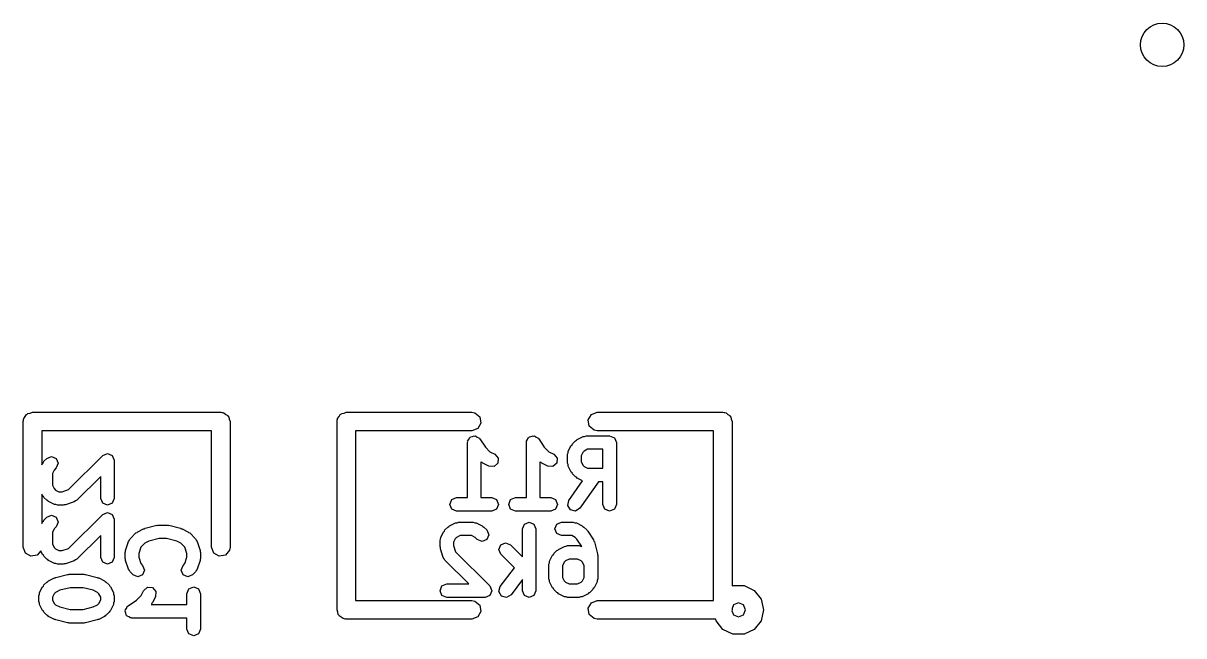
# Model space of a CAD drawing. Extents: x 0.14 to 1.87, y 0.07 to 1.08.
# Drawn here: x 1.437 to 1.8069, y 0.8118 to 1.0069 of the extents above; entities that cross this region are included whole.
import ezdxf

# ---------------------------------------------------------------- set-up
doc = ezdxf.new("R2010")
doc.units = 0
doc.header["$MEASUREMENT"] = 0
doc.layers.add('BLACK', color=7, linetype='CONTINUOUS')

msp = doc.modelspace()

# ---------------------------------------------------------------- linework, layer by layer
at = {"layer": 'BLACK', "linetype": 'CONTINUOUS'}
for p, q in [((1.43705, 0.88), (1.43711, 0.88038)), ((1.43709, 0.88051), (1.43716, 0.88063)), ((1.43711, 0.88038), (1.43709, 0.88051)), ((1.43716, 0.88063), (1.43723, 0.88101)), ((1.43723, 0.88101), (1.43772, 0.8816)), ((1.43772, 0.8816), (1.4381, 0.88226)), ((1.4381, 0.88226), (1.43835, 0.88235)), ((1.43835, 0.88235), (1.43852, 0.88256)), ((1.43852, 0.88256), (1.43928, 0.88269)), ((1.43928, 0.88269), (1.44, 0.88295)), ((1.44, 0.88295), (1.5, 0.88295)), ((1.5, 0.88295), (1.50038, 0.88289)), ((1.50038, 0.88289), (1.50051, 0.88291)), ((1.50051, 0.88291), (1.50063, 0.88284)), ((1.50063, 0.88284), (1.50101, 0.88277)), ((1.50101, 0.88277), (1.5016, 0.88228)), ((1.5016, 0.88228), (1.50226, 0.8819)), ((1.50226, 0.8819), (1.50235, 0.88165)), ((1.50235, 0.88165), (1.50256, 0.88148)), ((1.50256, 0.88148), (1.50269, 0.88072)), ((1.50269, 0.88072), (1.50295, 0.88)), ((1.53705, 0.88), (1.53711, 0.88038)), ((1.53709, 0.88051), (1.53716, 0.88063)), ((1.53711, 0.88038), (1.53709, 0.88051)), ((1.53716, 0.88063), (1.53723, 0.88101)), ((1.53723, 0.88101), (1.53772, 0.8816)), ((1.53772, 0.8816), (1.5381, 0.88226)), ((1.5381, 0.88226), (1.53835, 0.88235)), ((1.53835, 0.88235), (1.53852, 0.88256)), ((1.53852, 0.88256), (1.53928, 0.88269)), ((1.53928, 0.88269), (1.54, 0.88295)), ((1.54, 0.88295), (1.58, 0.88295)), ((1.58, 0.88295), (1.58101, 0.88277)), ((1.58101, 0.88277), (1.58256, 0.88148)), ((1.58256, 0.88148), (1.58291, 0.87949)), ((1.61709, 0.88051), (1.6181, 0.88226)), ((1.61744, 0.87852), (1.61709, 0.88051)), ((1.6181, 0.88226), (1.62, 0.88295)), ((1.62, 0.88295), (1.66, 0.88295)), ((1.66, 0.88295), (1.66038, 0.88289)), ((1.66038, 0.88289), (1.66051, 0.88291)), ((1.66051, 0.88291), (1.66063, 0.88284)), ((1.66063, 0.88284), (1.66101, 0.88277)), ((1.66101, 0.88277), (1.6616, 0.88228)), ((1.6616, 0.88228), (1.66226, 0.8819)), ((1.66226, 0.8819), (1.66235, 0.88165)), ((1.66235, 0.88165), (1.66256, 0.88148)), ((1.66256, 0.88148), (1.66269, 0.88072)), ((1.66269, 0.88072), (1.66295, 0.88)), ((1.43705, 0.84), (1.43705, 0.88)), ((1.49705, 0.87705), (1.44295, 0.87705)), ((1.44295, 0.87705), (1.44295, 0.86626)), ((1.49705, 0.84), (1.49705, 0.87705)), ((1.50295, 0.88), (1.50295, 0.84)), ((1.53705, 0.82), (1.53705, 0.88)), ((1.58, 0.87705), (1.54295, 0.87705)), ((1.54295, 0.87705), (1.54295, 0.82295)), ((1.5819, 0.87774), (1.58, 0.87705)), ((1.58291, 0.87949), (1.5819, 0.87774)), ((1.61899, 0.87723), (1.61744, 0.87852)), ((1.62, 0.87705), (1.61899, 0.87723)), ((1.65705, 0.87705), (1.62, 0.87705)), ((1.65705, 0.82295), (1.65705, 0.87705)), ((1.66295, 0.88), (1.66295, 0.82762)), ((1.57862, 0.87331), (1.5787, 0.87351)), ((1.57862, 0.85576), (1.57862, 0.87331)), ((1.57866, 0.87373), (1.57901, 0.87425)), ((1.5787, 0.87351), (1.57866, 0.87373)), ((1.57901, 0.87425), (1.57925, 0.87483)), ((1.57925, 0.87483), (1.57945, 0.87491)), ((1.57945, 0.87491), (1.57958, 0.8751)), ((1.57958, 0.8751), (1.58019, 0.87522)), ((1.58019, 0.87522), (1.58077, 0.87546)), ((1.58077, 0.87546), (1.58097, 0.87538)), ((1.58097, 0.87538), (1.58119, 0.87542)), ((1.58119, 0.87542), (1.58171, 0.87507)), ((1.58171, 0.87507), (1.58229, 0.87483)), ((1.58229, 0.87483), (1.58237, 0.87463)), ((1.58237, 0.87463), (1.58256, 0.8745)), ((1.58256, 0.8745), (1.58432, 0.87187)), ((1.59738, 0.87331), (1.59747, 0.87351)), ((1.59738, 0.85576), (1.59738, 0.87331)), ((1.59742, 0.87373), (1.59777, 0.87425)), ((1.59747, 0.87351), (1.59742, 0.87373)), ((1.59777, 0.87425), (1.59801, 0.87483)), ((1.59801, 0.87483), (1.59822, 0.87491)), ((1.59822, 0.87491), (1.59834, 0.8751)), ((1.59834, 0.8751), (1.59895, 0.87522)), ((1.59895, 0.87522), (1.59953, 0.87546)), ((1.59953, 0.87546), (1.59974, 0.87538)), ((1.59974, 0.87538), (1.59995, 0.87542)), ((1.59995, 0.87542), (1.60047, 0.87507)), ((1.60047, 0.87507), (1.60105, 0.87483)), ((1.60105, 0.87483), (1.60114, 0.87463)), ((1.60114, 0.87463), (1.60132, 0.8745)), ((1.60132, 0.8745), (1.60308, 0.87187)), ((1.61195, 0.87263), (1.61208, 0.87295)), ((1.61208, 0.87295), (1.61302, 0.87389)), ((1.61302, 0.87389), (1.61335, 0.87403)), ((1.61335, 0.87403), (1.61358, 0.87429)), ((1.61358, 0.87429), (1.61546, 0.87523)), ((1.61546, 0.87523), (1.61595, 0.87527)), ((1.61595, 0.87527), (1.61642, 0.87546)), ((1.61642, 0.87546), (1.62392, 0.87546)), ((1.62392, 0.87546), (1.62544, 0.87483)), ((1.62544, 0.87483), (1.62607, 0.87331)), ((1.62607, 0.87331), (1.62607, 0.85361)), ((1.45147, 0.85831), (1.46237, 0.8692)), ((1.46237, 0.8692), (1.46389, 0.86983)), ((1.46389, 0.86983), (1.46541, 0.8692)), ((1.46541, 0.8692), (1.46604, 0.86768)), ((1.58432, 0.87187), (1.58579, 0.87039)), ((1.58579, 0.87039), (1.58736, 0.8696)), ((1.58736, 0.8696), (1.58844, 0.86836)), ((1.60308, 0.87187), (1.60456, 0.87039)), ((1.60456, 0.87039), (1.60612, 0.8696)), ((1.60612, 0.8696), (1.6072, 0.86836)), ((1.61051, 0.86956), (1.61071, 0.87002)), ((1.61051, 0.86674), (1.61051, 0.86956)), ((1.61071, 0.87002), (1.61074, 0.87052)), ((1.61074, 0.87052), (1.61168, 0.8724)), ((1.61168, 0.8724), (1.61195, 0.87263)), ((1.61537, 0.87016), (1.61481, 0.86905)), ((1.61581, 0.8706), (1.61537, 0.87016)), ((1.61692, 0.87116), (1.61581, 0.8706)), ((1.62177, 0.87116), (1.61692, 0.87116)), ((1.62177, 0.86514), (1.62177, 0.87116)), ((1.44295, 0.86626), (1.44321, 0.86677)), ((1.44321, 0.86677), (1.44347, 0.867)), ((1.44347, 0.867), (1.44361, 0.86733)), ((1.44361, 0.86733), (1.44455, 0.86827)), ((1.44455, 0.86827), (1.44607, 0.8689)), ((1.44607, 0.8689), (1.44759, 0.86827)), ((1.44759, 0.86827), (1.44822, 0.86675)), ((1.44822, 0.86675), (1.44759, 0.86522)), ((1.46604, 0.86768), (1.46604, 0.85549)), ((1.583, 0.8671), (1.58292, 0.86718)), ((1.58292, 0.86718), (1.58292, 0.85576)), ((1.58333, 0.86696), (1.583, 0.8671)), ((1.58356, 0.8667), (1.58333, 0.86696)), ((1.58544, 0.86576), (1.58356, 0.8667)), ((1.58708, 0.86564), (1.58544, 0.86576)), ((1.58832, 0.86672), (1.58708, 0.86564)), ((1.58844, 0.86836), (1.58832, 0.86672)), ((1.60176, 0.8671), (1.60168, 0.86718)), ((1.60168, 0.86718), (1.60168, 0.85576)), ((1.60209, 0.86696), (1.60176, 0.8671)), ((1.60232, 0.8667), (1.60209, 0.86696)), ((1.6042, 0.86576), (1.60232, 0.8667)), ((1.60584, 0.86564), (1.6042, 0.86576)), ((1.60708, 0.86672), (1.60584, 0.86564)), ((1.6072, 0.86836), (1.60708, 0.86672)), ((1.61071, 0.86628), (1.61051, 0.86674)), ((1.61074, 0.86578), (1.61071, 0.86628)), ((1.61168, 0.86391), (1.61074, 0.86578)), ((1.61481, 0.86905), (1.61481, 0.86725)), ((1.61481, 0.86725), (1.61537, 0.86614)), ((1.61537, 0.86614), (1.61581, 0.8657)), ((1.61581, 0.8657), (1.61692, 0.86514)), ((1.4469, 0.86453), (1.44634, 0.86342)), ((1.44634, 0.86342), (1.44634, 0.85975)), ((1.44759, 0.86522), (1.4469, 0.86453)), ((1.46174, 0.86249), (1.45415, 0.85491)), ((1.46174, 0.85549), (1.46174, 0.86249)), ((1.61195, 0.86367), (1.61168, 0.86391)), ((1.61208, 0.86335), (1.61195, 0.86367)), ((1.61302, 0.86241), (1.61208, 0.86335)), ((1.61335, 0.86227), (1.61302, 0.86241)), ((1.61358, 0.86201), (1.61335, 0.86227)), ((1.61531, 0.86114), (1.61358, 0.86201)), ((1.61692, 0.86514), (1.62177, 0.86514)), ((1.44634, 0.85975), (1.4469, 0.85864)), ((1.4469, 0.85864), (1.44734, 0.85819)), ((1.44734, 0.85819), (1.44845, 0.85764)), ((1.44947, 0.85764), (1.45147, 0.85831)), ((1.6109, 0.85484), (1.61531, 0.86114)), ((1.62035, 0.86084), (1.61443, 0.85238)), ((1.62177, 0.86084), (1.62035, 0.86084)), ((1.62177, 0.85361), (1.62177, 0.86084)), ((1.44321, 0.8564), (1.44295, 0.85691)), ((1.44295, 0.85691), (1.44295, 0.8475)), ((1.44347, 0.85617), (1.44321, 0.8564)), ((1.44361, 0.85584), (1.44347, 0.85617)), ((1.44455, 0.85491), (1.44361, 0.85584)), ((1.44487, 0.85477), (1.44455, 0.85491)), ((1.4451, 0.8545), (1.44487, 0.85477)), ((1.44698, 0.85357), (1.4451, 0.8545)), ((1.44845, 0.85764), (1.44947, 0.85764)), ((1.45331, 0.85439), (1.4505, 0.85345)), ((1.45369, 0.85471), (1.45331, 0.85439)), ((1.45415, 0.85491), (1.45369, 0.85471)), ((1.46237, 0.85397), (1.46174, 0.85549)), ((1.46604, 0.85549), (1.46541, 0.85397)), ((1.57299, 0.85361), (1.57362, 0.85513)), ((1.57362, 0.85513), (1.57514, 0.85576)), ((1.57514, 0.85576), (1.57862, 0.85576)), ((1.58292, 0.85576), (1.5864, 0.85576)), ((1.5864, 0.85576), (1.58792, 0.85513)), ((1.58792, 0.85513), (1.58855, 0.85361)), ((1.59175, 0.85361), (1.59238, 0.85513)), ((1.59238, 0.85513), (1.5939, 0.85576)), ((1.5939, 0.85576), (1.59738, 0.85576)), ((1.60168, 0.85576), (1.60516, 0.85576)), ((1.60516, 0.85576), (1.60668, 0.85513)), ((1.60668, 0.85513), (1.60731, 0.85361)), ((1.61055, 0.85324), (1.6109, 0.85484)), ((1.44748, 0.85353), (1.44698, 0.85357)), ((1.44794, 0.85334), (1.44748, 0.85353)), ((1.44982, 0.85334), (1.44794, 0.85334)), ((1.45015, 0.85347), (1.44982, 0.85334)), ((1.4505, 0.85345), (1.45015, 0.85347)), ((1.46389, 0.85334), (1.46237, 0.85397)), ((1.46237, 0.85044), (1.46389, 0.85107)), ((1.46541, 0.85397), (1.46389, 0.85334)), ((1.46389, 0.85107), (1.46541, 0.85044)), ((1.57362, 0.85209), (1.57299, 0.85361)), ((1.57514, 0.85146), (1.57362, 0.85209)), ((1.58077, 0.85146), (1.57514, 0.85146)), ((1.5864, 0.85146), (1.58077, 0.85146)), ((1.58792, 0.85209), (1.5864, 0.85146)), ((1.58855, 0.85361), (1.58792, 0.85209)), ((1.59238, 0.85209), (1.59175, 0.85361)), ((1.5939, 0.85146), (1.59238, 0.85209)), ((1.59953, 0.85146), (1.5939, 0.85146)), ((1.60516, 0.85146), (1.59953, 0.85146)), ((1.60668, 0.85209), (1.60516, 0.85146)), ((1.60731, 0.85361), (1.60668, 0.85209)), ((1.61143, 0.85185), (1.61055, 0.85324)), ((1.61304, 0.85149), (1.61143, 0.85185)), ((1.61443, 0.85238), (1.61304, 0.85149)), ((1.6224, 0.85209), (1.62177, 0.85361)), ((1.62392, 0.85146), (1.6224, 0.85209)), ((1.62544, 0.85209), (1.62392, 0.85146)), ((1.62607, 0.85361), (1.62544, 0.85209)), ((1.44295, 0.8475), (1.44321, 0.84801)), ((1.44321, 0.84801), (1.44347, 0.84824)), ((1.44347, 0.84824), (1.44361, 0.84857)), ((1.44361, 0.84857), (1.44455, 0.8495)), ((1.44455, 0.8495), (1.44607, 0.85013)), ((1.44607, 0.85013), (1.44759, 0.8495)), ((1.44759, 0.8495), (1.44822, 0.84798)), ((1.44822, 0.84798), (1.44759, 0.84646)), ((1.45147, 0.83954), (1.46237, 0.85044)), ((1.46541, 0.85044), (1.46604, 0.84892)), ((1.46604, 0.84892), (1.46604, 0.83673)), ((1.47586, 0.84601), (1.47961, 0.84695)), ((1.47961, 0.84695), (1.47988, 0.84691)), ((1.47988, 0.84691), (1.48013, 0.84701)), ((1.48013, 0.84701), (1.48295, 0.84701)), ((1.48295, 0.84701), (1.4832, 0.84691)), ((1.4832, 0.84691), (1.48347, 0.84695)), ((1.48347, 0.84695), (1.48722, 0.84601)), ((1.57293, 0.84679), (1.57481, 0.84773)), ((1.57481, 0.84773), (1.57531, 0.84777)), ((1.57531, 0.84777), (1.57577, 0.84796)), ((1.57577, 0.84796), (1.58046, 0.84796)), ((1.58046, 0.84796), (1.58092, 0.84777)), ((1.58092, 0.84777), (1.58142, 0.84773)), ((1.58142, 0.84773), (1.5833, 0.84679)), ((1.59613, 0.84581), (1.59676, 0.84733)), ((1.59676, 0.84733), (1.59828, 0.84796)), ((1.59828, 0.84796), (1.5998, 0.84733)), ((1.5998, 0.84733), (1.60043, 0.84581)), ((1.60645, 0.84581), (1.60708, 0.84733)), ((1.60708, 0.84733), (1.6086, 0.84796)), ((1.6086, 0.84796), (1.61235, 0.84796)), ((1.61235, 0.84796), (1.61282, 0.84777)), ((1.61282, 0.84777), (1.61332, 0.84773)), ((1.61332, 0.84773), (1.61519, 0.84679)), ((1.4469, 0.84577), (1.44634, 0.84466)), ((1.44634, 0.84466), (1.44634, 0.84099)), ((1.44759, 0.84646), (1.4469, 0.84577)), ((1.46174, 0.84373), (1.45415, 0.83614)), ((1.46174, 0.83673), (1.46174, 0.84373)), ((1.47111, 0.84263), (1.47298, 0.8445)), ((1.47298, 0.8445), (1.47331, 0.84464)), ((1.47331, 0.84464), (1.47354, 0.84491)), ((1.47354, 0.84491), (1.47542, 0.84584)), ((1.47542, 0.84584), (1.47566, 0.84586)), ((1.47566, 0.84586), (1.47586, 0.84601)), ((1.48722, 0.84601), (1.48742, 0.84586)), ((1.48742, 0.84586), (1.48766, 0.84584)), ((1.48766, 0.84584), (1.48954, 0.84491)), ((1.48954, 0.84491), (1.48977, 0.84464)), ((1.48977, 0.84464), (1.4901, 0.8445)), ((1.4901, 0.8445), (1.49197, 0.84263)), ((1.57009, 0.84302), (1.57103, 0.8449)), ((1.57103, 0.8449), (1.5713, 0.84513)), ((1.5713, 0.84513), (1.57143, 0.84545)), ((1.57143, 0.84545), (1.57237, 0.84639)), ((1.57237, 0.84639), (1.5727, 0.84653)), ((1.5727, 0.84653), (1.57293, 0.84679)), ((1.57628, 0.84366), (1.57517, 0.8431)), ((1.57995, 0.84366), (1.57628, 0.84366)), ((1.58106, 0.8431), (1.57995, 0.84366)), ((1.5833, 0.84679), (1.58353, 0.84653)), ((1.58353, 0.84653), (1.58386, 0.84639)), ((1.58386, 0.84639), (1.58479, 0.84545)), ((1.58479, 0.84545), (1.58542, 0.84393)), ((1.58542, 0.84393), (1.58479, 0.84241)), ((1.59613, 0.83693), (1.59613, 0.84581)), ((1.60043, 0.84581), (1.60043, 0.82611)), ((1.60708, 0.84429), (1.60645, 0.84581)), ((1.6086, 0.84366), (1.60708, 0.84429)), ((1.61185, 0.84366), (1.6086, 0.84366)), ((1.61296, 0.8431), (1.61185, 0.84366)), ((1.61519, 0.84679), (1.61542, 0.84653)), ((1.61542, 0.84653), (1.61575, 0.84639)), ((1.61575, 0.84639), (1.61669, 0.84545)), ((1.61669, 0.84545), (1.61677, 0.84525)), ((1.61677, 0.84525), (1.61696, 0.84513)), ((1.61696, 0.84513), (1.61883, 0.84231)), ((1.43774, 0.8381), (1.43705, 0.84)), ((1.44634, 0.84099), (1.4469, 0.83988)), ((1.4469, 0.83988), (1.44734, 0.83943)), ((1.44947, 0.83888), (1.45147, 0.83954)), ((1.46965, 0.83897), (1.47059, 0.84179)), ((1.47059, 0.84179), (1.47092, 0.84217)), ((1.47092, 0.84217), (1.47111, 0.84263)), ((1.47451, 0.83995), (1.47384, 0.83794)), ((1.47578, 0.84122), (1.47451, 0.83995)), ((1.47713, 0.84189), (1.47578, 0.84122)), ((1.4804, 0.84271), (1.47713, 0.84189)), ((1.48268, 0.84271), (1.4804, 0.84271)), ((1.48595, 0.84189), (1.48268, 0.84271)), ((1.4873, 0.84122), (1.48595, 0.84189)), ((1.48857, 0.83995), (1.4873, 0.84122)), ((1.48924, 0.83794), (1.48857, 0.83995)), ((1.49197, 0.84263), (1.49216, 0.84217)), ((1.49216, 0.84217), (1.49249, 0.84179)), ((1.49249, 0.84179), (1.49343, 0.83897)), ((1.49774, 0.8381), (1.49705, 0.84)), ((1.50295, 0.84), (1.50277, 0.83899)), ((1.56987, 0.84206), (1.57006, 0.84252)), ((1.56987, 0.84018), (1.56987, 0.84206)), ((1.57, 0.83985), (1.56987, 0.84018)), ((1.56998, 0.8395), (1.57, 0.83985)), ((1.57006, 0.84252), (1.57009, 0.84302)), ((1.57472, 0.84266), (1.57417, 0.84155)), ((1.57417, 0.84155), (1.57417, 0.84053)), ((1.57417, 0.84053), (1.57483, 0.83853)), ((1.57517, 0.8431), (1.57472, 0.84266)), ((1.58175, 0.84241), (1.58106, 0.8431)), ((1.58327, 0.84178), (1.58175, 0.84241)), ((1.58479, 0.84241), (1.58327, 0.84178)), ((1.58863, 0.83924), (1.58926, 0.84076)), ((1.58926, 0.84076), (1.59078, 0.84139)), ((1.59078, 0.84139), (1.5923, 0.84076)), ((1.5923, 0.84076), (1.59613, 0.83693)), ((1.60764, 0.83929), (1.60952, 0.84023)), ((1.60952, 0.84023), (1.61002, 0.84026)), ((1.61002, 0.84026), (1.61048, 0.84046)), ((1.61048, 0.84046), (1.61423, 0.84046)), ((1.6135, 0.84256), (1.61296, 0.8431)), ((1.61505, 0.84024), (1.6135, 0.84256)), ((1.61423, 0.84046), (1.61469, 0.84026)), ((1.61469, 0.84026), (1.61505, 0.84024)), ((1.61883, 0.84231), (1.61891, 0.84194)), ((1.61891, 0.84194), (1.61913, 0.84164)), ((1.61913, 0.84164), (1.62007, 0.83789)), ((1.43949, 0.83709), (1.43774, 0.8381)), ((1.44148, 0.83744), (1.43949, 0.83709)), ((1.44262, 0.83881), (1.44148, 0.83744)), ((1.44321, 0.83764), (1.44262, 0.83881)), ((1.44347, 0.83741), (1.44321, 0.83764)), ((1.44361, 0.83708), (1.44347, 0.83741)), ((1.44455, 0.83614), (1.44361, 0.83708)), ((1.44487, 0.83601), (1.44455, 0.83614)), ((1.4451, 0.83574), (1.44487, 0.83601)), ((1.44734, 0.83943), (1.44845, 0.83888)), ((1.44845, 0.83888), (1.44947, 0.83888)), ((1.45369, 0.83595), (1.45331, 0.83562)), ((1.45415, 0.83614), (1.45369, 0.83595)), ((1.46237, 0.83521), (1.46174, 0.83673)), ((1.46604, 0.83673), (1.46541, 0.83521)), ((1.46954, 0.83829), (1.46968, 0.83862)), ((1.46954, 0.83642), (1.46954, 0.83829)), ((1.46968, 0.83609), (1.46954, 0.83642)), ((1.46968, 0.83862), (1.46965, 0.83897)), ((1.46965, 0.83574), (1.46968, 0.83609)), ((1.47384, 0.83794), (1.47384, 0.83677)), ((1.47384, 0.83677), (1.47451, 0.83476)), ((1.48857, 0.83476), (1.48924, 0.83677)), ((1.48924, 0.83677), (1.48924, 0.83794)), ((1.49343, 0.83897), (1.4934, 0.83862)), ((1.4934, 0.83862), (1.49354, 0.83829)), ((1.49354, 0.83642), (1.4934, 0.83609)), ((1.4934, 0.83609), (1.49343, 0.83574)), ((1.49354, 0.83829), (1.49354, 0.83642)), ((1.49949, 0.83709), (1.49774, 0.8381)), ((1.50148, 0.83744), (1.49949, 0.83709)), ((1.50277, 0.83899), (1.50148, 0.83744)), ((1.57092, 0.83669), (1.56998, 0.8395)), ((1.57124, 0.83631), (1.57092, 0.83669)), ((1.57143, 0.83585), (1.57124, 0.83631)), ((1.57902, 0.82826), (1.57143, 0.83585)), ((1.57483, 0.83853), (1.58573, 0.82763)), ((1.58926, 0.83772), (1.58863, 0.83924)), ((1.59357, 0.83341), (1.58926, 0.83772)), ((1.6048, 0.83551), (1.60574, 0.83739)), ((1.60574, 0.83739), (1.60601, 0.83762)), ((1.60601, 0.83762), (1.60614, 0.83795)), ((1.60614, 0.83795), (1.60708, 0.83889)), ((1.60708, 0.83889), (1.60741, 0.83902)), ((1.60741, 0.83902), (1.60764, 0.83929)), ((1.61099, 0.83616), (1.60988, 0.8356)), ((1.61372, 0.83616), (1.61099, 0.83616)), ((1.61483, 0.8356), (1.61372, 0.83616)), ((1.62007, 0.83789), (1.62003, 0.83762)), ((1.62003, 0.83762), (1.62013, 0.83737)), ((1.62013, 0.83737), (1.62013, 0.82986)), ((1.44698, 0.8348), (1.4451, 0.83574)), ((1.44748, 0.83477), (1.44698, 0.8348)), ((1.44794, 0.83458), (1.44748, 0.83477)), ((1.44982, 0.83458), (1.44794, 0.83458)), ((1.45015, 0.83471), (1.44982, 0.83458)), ((1.4505, 0.83469), (1.45015, 0.83471)), ((1.45331, 0.83562), (1.4505, 0.83469)), ((1.46389, 0.83458), (1.46237, 0.83521)), ((1.46541, 0.83521), (1.46389, 0.83458)), ((1.47059, 0.83292), (1.46965, 0.83574)), ((1.47092, 0.83254), (1.47059, 0.83292)), ((1.47111, 0.83208), (1.47092, 0.83254)), ((1.47451, 0.83476), (1.47509, 0.83418)), ((1.47509, 0.83418), (1.47572, 0.83266)), ((1.47572, 0.83266), (1.47509, 0.83114)), ((1.48736, 0.83266), (1.48799, 0.83418)), ((1.48799, 0.83114), (1.48736, 0.83266)), ((1.48799, 0.83418), (1.48857, 0.83476)), ((1.49216, 0.83254), (1.49197, 0.83208)), ((1.49249, 0.83292), (1.49216, 0.83254)), ((1.49343, 0.83574), (1.49249, 0.83292)), ((1.58906, 0.8274), (1.59357, 0.83341)), ((1.60458, 0.83455), (1.60477, 0.83502)), ((1.60458, 0.82986), (1.60458, 0.83455)), ((1.60477, 0.83502), (1.6048, 0.83551)), ((1.60943, 0.83516), (1.60888, 0.83405)), ((1.60888, 0.83405), (1.60888, 0.83037)), ((1.60988, 0.8356), (1.60943, 0.83516)), ((1.61528, 0.83516), (1.61483, 0.8356)), ((1.61583, 0.83405), (1.61528, 0.83516)), ((1.61583, 0.83037), (1.61583, 0.83405)), ((1.44361, 0.82793), (1.44455, 0.82887)), ((1.44455, 0.82887), (1.44487, 0.829)), ((1.44487, 0.829), (1.4451, 0.82927)), ((1.4451, 0.82927), (1.44698, 0.83021)), ((1.44698, 0.83021), (1.44722, 0.83022)), ((1.44722, 0.83022), (1.44742, 0.83037)), ((1.44742, 0.83037), (1.45117, 0.83131)), ((1.45117, 0.83131), (1.45144, 0.83127)), ((1.45144, 0.83127), (1.45169, 0.83137)), ((1.45169, 0.83137), (1.45639, 0.83137)), ((1.45639, 0.83137), (1.45664, 0.83127)), ((1.45664, 0.83127), (1.45691, 0.83131)), ((1.45691, 0.83131), (1.46066, 0.83037)), ((1.46066, 0.83037), (1.46086, 0.83022)), ((1.46086, 0.83022), (1.4611, 0.83021)), ((1.4611, 0.83021), (1.46298, 0.82927)), ((1.46298, 0.82927), (1.46321, 0.829)), ((1.46321, 0.829), (1.46353, 0.82887)), ((1.46353, 0.82887), (1.46447, 0.82793)), ((1.47205, 0.83114), (1.47111, 0.83208)), ((1.47357, 0.83051), (1.47205, 0.83114)), ((1.47509, 0.83114), (1.47357, 0.83051)), ((1.48951, 0.83051), (1.48799, 0.83114)), ((1.49103, 0.83114), (1.48951, 0.83051)), ((1.49197, 0.83208), (1.49103, 0.83114)), ((1.59613, 0.82967), (1.5925, 0.82482)), ((1.59613, 0.82611), (1.59613, 0.82967)), ((1.60477, 0.8294), (1.60458, 0.82986)), ((1.6048, 0.8289), (1.60477, 0.8294)), ((1.60574, 0.82702), (1.6048, 0.8289)), ((1.60888, 0.83037), (1.60943, 0.82926)), ((1.60943, 0.82926), (1.60988, 0.82882)), ((1.60988, 0.82882), (1.61099, 0.82826)), ((1.61372, 0.82826), (1.61483, 0.82882)), ((1.61483, 0.82882), (1.61528, 0.82926)), ((1.61528, 0.82926), (1.61583, 0.83037)), ((1.61991, 0.8289), (1.61897, 0.82702)), ((1.61994, 0.8294), (1.61991, 0.8289)), ((1.62013, 0.82986), (1.61994, 0.8294)), ((1.44204, 0.82453), (1.44223, 0.82499)), ((1.44223, 0.82499), (1.44227, 0.82549)), ((1.44227, 0.82549), (1.44321, 0.82737)), ((1.44321, 0.82737), (1.44347, 0.8276)), ((1.44347, 0.8276), (1.44361, 0.82793)), ((1.4469, 0.82513), (1.44634, 0.82402)), ((1.44734, 0.82558), (1.4469, 0.82513)), ((1.44869, 0.82625), (1.44734, 0.82558)), ((1.45196, 0.82707), (1.44869, 0.82625)), ((1.45612, 0.82707), (1.45196, 0.82707)), ((1.45939, 0.82625), (1.45612, 0.82707)), ((1.46074, 0.82558), (1.45939, 0.82625)), ((1.46118, 0.82513), (1.46074, 0.82558)), ((1.46174, 0.82402), (1.46118, 0.82513)), ((1.46447, 0.82793), (1.46461, 0.8276)), ((1.46461, 0.8276), (1.46487, 0.82737)), ((1.46487, 0.82737), (1.46581, 0.82549)), ((1.46581, 0.82549), (1.46585, 0.82499)), ((1.46585, 0.82499), (1.46604, 0.82453)), ((1.47461, 0.82456), (1.4754, 0.82612)), ((1.4754, 0.82612), (1.47664, 0.8272)), ((1.47664, 0.8272), (1.47828, 0.82708)), ((1.47828, 0.82708), (1.47936, 0.82584)), ((1.47936, 0.82584), (1.47924, 0.8242)), ((1.48924, 0.82516), (1.48987, 0.82668)), ((1.48924, 0.82168), (1.48924, 0.82516)), ((1.48987, 0.82668), (1.49139, 0.82731)), ((1.49139, 0.82731), (1.49291, 0.82668)), ((1.49291, 0.82668), (1.49354, 0.82516)), ((1.49354, 0.82516), (1.49354, 0.8139)), ((1.56987, 0.82611), (1.5705, 0.82763)), ((1.5705, 0.82459), (1.56987, 0.82611)), ((1.5705, 0.82763), (1.57202, 0.82826)), ((1.57202, 0.82826), (1.57902, 0.82826)), ((1.58573, 0.82763), (1.58636, 0.82611)), ((1.58636, 0.82611), (1.58573, 0.82459)), ((1.58865, 0.82581), (1.58906, 0.8274)), ((1.58949, 0.82439), (1.58865, 0.82581)), ((1.5925, 0.82482), (1.59108, 0.82398)), ((1.59676, 0.82459), (1.59613, 0.82611)), ((1.60043, 0.82611), (1.5998, 0.82459)), ((1.60601, 0.82679), (1.60574, 0.82702)), ((1.60614, 0.82647), (1.60601, 0.82679)), ((1.60708, 0.82553), (1.60614, 0.82647)), ((1.60741, 0.82539), (1.60708, 0.82553)), ((1.60764, 0.82513), (1.60741, 0.82539)), ((1.60952, 0.82419), (1.60764, 0.82513)), ((1.61099, 0.82826), (1.61372, 0.82826)), ((1.61707, 0.82513), (1.61519, 0.82419)), ((1.6173, 0.82539), (1.61707, 0.82513)), ((1.61763, 0.82553), (1.6173, 0.82539)), ((1.61857, 0.82647), (1.61763, 0.82553)), ((1.6187, 0.82679), (1.61857, 0.82647)), ((1.61897, 0.82702), (1.6187, 0.82679)), ((1.66295, 0.82762), (1.66323, 0.82775)), ((1.66323, 0.82775), (1.66677, 0.82775)), ((1.66677, 0.82775), (1.66996, 0.82622)), ((1.66996, 0.82622), (1.67217, 0.82345)), ((1.44204, 0.82265), (1.44204, 0.82453)), ((1.44223, 0.82219), (1.44204, 0.82265)), ((1.44227, 0.82169), (1.44223, 0.82219)), ((1.44321, 0.81982), (1.44227, 0.82169)), ((1.44634, 0.82402), (1.44634, 0.82316)), ((1.44634, 0.82316), (1.4469, 0.82205)), ((1.4469, 0.82205), (1.44734, 0.82161)), ((1.44734, 0.82161), (1.44869, 0.82093)), ((1.45939, 0.82093), (1.46074, 0.82161)), ((1.46074, 0.82161), (1.46118, 0.82205)), ((1.46118, 0.82205), (1.46174, 0.82316)), ((1.46174, 0.82316), (1.46174, 0.82402)), ((1.46581, 0.82169), (1.46487, 0.81982)), ((1.46585, 0.82219), (1.46581, 0.82169)), ((1.46604, 0.82265), (1.46585, 0.82219)), ((1.46604, 0.82453), (1.46604, 0.82265)), ((1.46993, 0.82047), (1.47017, 0.82105)), ((1.47017, 0.82105), (1.47037, 0.82114)), ((1.47037, 0.82114), (1.4705, 0.82132)), ((1.4705, 0.82132), (1.47313, 0.82308)), ((1.47313, 0.82308), (1.47461, 0.82456)), ((1.4779, 0.82176), (1.47782, 0.82168)), ((1.47782, 0.82168), (1.48924, 0.82168)), ((1.47804, 0.82209), (1.4779, 0.82176)), ((1.4783, 0.82232), (1.47804, 0.82209)), ((1.47924, 0.8242), (1.4783, 0.82232)), ((1.54295, 0.82295), (1.58, 0.82295)), ((1.57202, 0.82396), (1.5705, 0.82459)), ((1.58421, 0.82396), (1.57202, 0.82396)), ((1.58, 0.82295), (1.58101, 0.82277)), ((1.58101, 0.82277), (1.58256, 0.82148)), ((1.58256, 0.82148), (1.58291, 0.81949)), ((1.58573, 0.82459), (1.58421, 0.82396)), ((1.59108, 0.82398), (1.58949, 0.82439)), ((1.59828, 0.82396), (1.59676, 0.82459)), ((1.5998, 0.82459), (1.59828, 0.82396)), ((1.61002, 0.82415), (1.60952, 0.82419)), ((1.61048, 0.82396), (1.61002, 0.82415)), ((1.61423, 0.82396), (1.61048, 0.82396)), ((1.61469, 0.82415), (1.61423, 0.82396)), ((1.61519, 0.82419), (1.61469, 0.82415)), ((1.61709, 0.82051), (1.6181, 0.82226)), ((1.6181, 0.82226), (1.62, 0.82295)), ((1.62, 0.82295), (1.65705, 0.82295)), ((1.66343, 0.82157), (1.66295, 0.82041)), ((1.665, 0.82222), (1.66343, 0.82157)), ((1.66657, 0.82157), (1.665, 0.82222)), ((1.66722, 0.82), (1.66657, 0.82157)), ((1.67217, 0.82345), (1.67295, 0.82)), ((1.44347, 0.81959), (1.44321, 0.81982)), ((1.44361, 0.81926), (1.44347, 0.81959)), ((1.44455, 0.81832), (1.44361, 0.81926)), ((1.44487, 0.81818), (1.44455, 0.81832)), ((1.4451, 0.81792), (1.44487, 0.81818)), ((1.44698, 0.81698), (1.4451, 0.81792)), ((1.44869, 0.82093), (1.45196, 0.82011)), ((1.45196, 0.82011), (1.45612, 0.82011)), ((1.45612, 0.82011), (1.45939, 0.82093)), ((1.46298, 0.81792), (1.4611, 0.81698)), ((1.46321, 0.81818), (1.46298, 0.81792)), ((1.46353, 0.81832), (1.46321, 0.81818)), ((1.46447, 0.81926), (1.46353, 0.81832)), ((1.46461, 0.81959), (1.46447, 0.81926)), ((1.46487, 0.81982), (1.46461, 0.81959)), ((1.46954, 0.81953), (1.46962, 0.81974)), ((1.46978, 0.81895), (1.46954, 0.81953)), ((1.46958, 0.81995), (1.46993, 0.82047)), ((1.46962, 0.81974), (1.46958, 0.81995)), ((1.4699, 0.81834), (1.46978, 0.81895)), ((1.47008, 0.81822), (1.4699, 0.81834)), ((1.47017, 0.81801), (1.47008, 0.81822)), ((1.47075, 0.81777), (1.47017, 0.81801)), ((1.47127, 0.81742), (1.47075, 0.81777)), ((1.47149, 0.81747), (1.47127, 0.81742)), ((1.47169, 0.81738), (1.47149, 0.81747)), ((1.48924, 0.81738), (1.47169, 0.81738)), ((1.48924, 0.8139), (1.48924, 0.81738)), ((1.53731, 0.81928), (1.53705, 0.82)), ((1.53744, 0.81852), (1.53731, 0.81928)), ((1.53765, 0.81835), (1.53744, 0.81852)), ((1.53774, 0.8181), (1.53765, 0.81835)), ((1.5384, 0.81772), (1.53774, 0.8181)), ((1.53899, 0.81723), (1.5384, 0.81772)), ((1.5819, 0.81774), (1.58, 0.81705)), ((1.58291, 0.81949), (1.5819, 0.81774)), ((1.61744, 0.81852), (1.61709, 0.82051)), ((1.61899, 0.81723), (1.61744, 0.81852)), ((1.66295, 0.82), (1.6629, 0.81971)), ((1.6629, 0.81971), (1.66343, 0.81843)), ((1.66295, 0.82041), (1.66295, 0.82)), ((1.66343, 0.81843), (1.665, 0.81778)), ((1.665, 0.81778), (1.66657, 0.81843)), ((1.66657, 0.81843), (1.66722, 0.82)), ((1.67295, 0.82), (1.67217, 0.81655)), ((1.44722, 0.81696), (1.44698, 0.81698)), ((1.44742, 0.81682), (1.44722, 0.81696)), ((1.45117, 0.81588), (1.44742, 0.81682)), ((1.45144, 0.81592), (1.45117, 0.81588)), ((1.45169, 0.81581), (1.45144, 0.81592)), ((1.45639, 0.81581), (1.45169, 0.81581)), ((1.45664, 0.81592), (1.45639, 0.81581)), ((1.45691, 0.81588), (1.45664, 0.81592)), ((1.46066, 0.81682), (1.45691, 0.81588)), ((1.46086, 0.81696), (1.46066, 0.81682)), ((1.4611, 0.81698), (1.46086, 0.81696)), ((1.48987, 0.81238), (1.48924, 0.8139)), ((1.49354, 0.8139), (1.49291, 0.81238)), ((1.53937, 0.81716), (1.53899, 0.81723)), ((1.53949, 0.81709), (1.53937, 0.81716)), ((1.53962, 0.81711), (1.53949, 0.81709)), ((1.54, 0.81705), (1.53962, 0.81711)), ((1.58, 0.81705), (1.54, 0.81705)), ((1.62, 0.81705), (1.61899, 0.81723)), ((1.65772, 0.81705), (1.62, 0.81705)), ((1.65783, 0.81655), (1.65772, 0.81705)), ((1.66004, 0.81378), (1.65783, 0.81655)), ((1.66323, 0.81225), (1.66004, 0.81378)), ((1.66996, 0.81378), (1.66677, 0.81225)), ((1.67217, 0.81655), (1.66996, 0.81378)), ((1.49139, 0.81175), (1.48987, 0.81238)), ((1.49291, 0.81238), (1.49139, 0.81175)), ((1.66677, 0.81225), (1.66323, 0.81225))]:
    msp.add_line(p, q, dxfattribs=at)
at = {"layer": 'BLACK'}
msp.add_circle((1.8, 1), 0.00689, dxfattribs=at)

doc.saveas('drawing.dxf')
